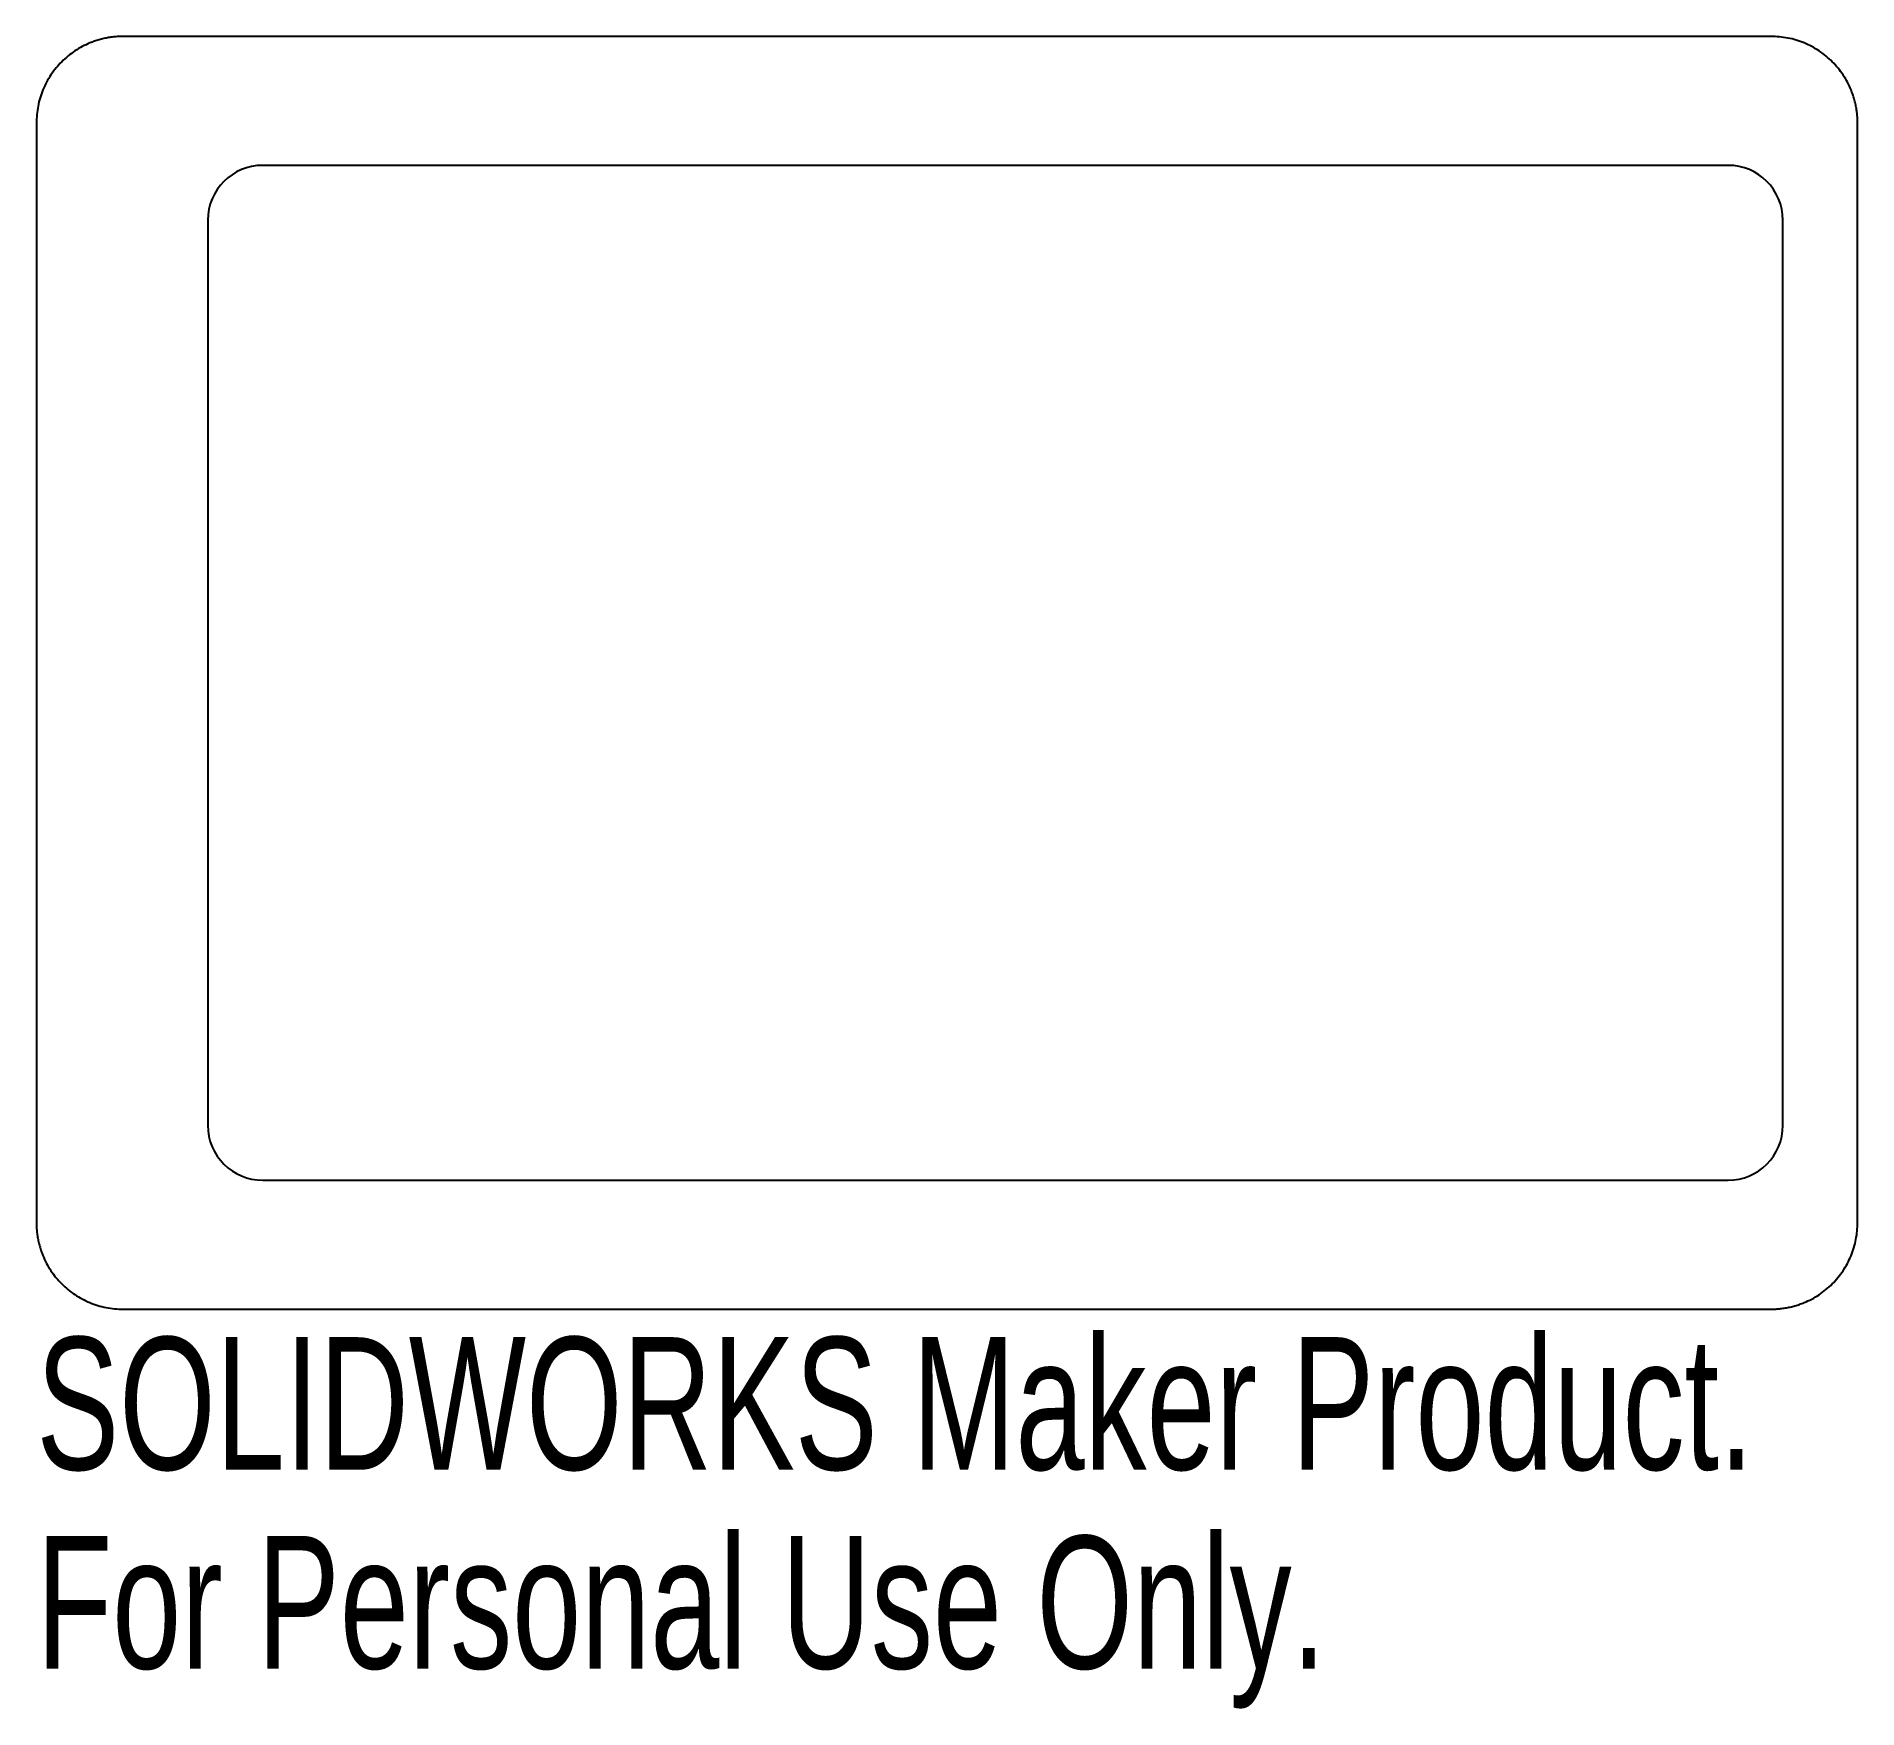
# Model space of a CAD drawing. Header units: millimetres. Extents: x -14.6 to 51.8, y -34.4 to 26.6.
import ezdxf

# ---------------------------------------------------------------- set-up
doc = ezdxf.new("R2010")
doc.units = ezdxf.units.MM
doc.styles.add('SLDTEXTSTYLE0', font='TXT', dxfattribs={"width": 0.7})

msp = doc.modelspace()

# ---------------------------------------------------------------- linework, layer by layer
at = {"color": 7, "linetype": 'Continuous', "lineweight": 25}
for p, q in [((48.628, 26.557), (-11.446, 26.557)), ((-14.609, 23.394), (-14.609, -16.68)), ((51.791, -16.68), (51.791, 23.394)), ((47.07, 21.857), (-6.359, 21.857)), ((-8.359, 19.857), (-8.359, -13.143)), ((49.07, -13.143), (49.07, 19.857)), ((-6.359, -15.143), (47.07, -15.143)), ((-11.446, -19.843), (48.628, -19.843))]:
    msp.add_line(p, q, dxfattribs=at)
for centre, start, end in [((-6.359, 19.857), 90, 180), ((47.07, 19.857), 0, 90), ((-6.359, -13.143), 180, 270), ((47.07, -13.143), 270, 0)]:
    msp.add_arc(centre, 2, start, end, dxfattribs=at)
for points in [[(-11.446, 26.557), (-11.506, 26.556), (-11.625, 26.554), (-11.803, 26.539), (-11.978, 26.515), (-12.152, 26.481), (-12.323, 26.437), (-12.493, 26.383), (-12.797, 26.268), (-13.218, 26.046), (-13.7, 25.65), (-14.097, 25.169), (-14.34, 24.708), (-14.479, 24.318), (-14.554, 24.016), (-14.6, 23.707), (-14.606, 23.499), (-14.609, 23.394)], [(51.791, 23.394), (51.79, 23.454), (51.788, 23.573), (51.773, 23.751), (51.749, 23.926), (51.715, 24.1), (51.671, 24.271), (51.618, 24.44), (51.503, 24.745), (51.281, 25.166), (50.884, 25.648), (50.403, 26.045), (49.942, 26.288), (49.552, 26.427), (49.25, 26.502), (48.941, 26.548), (48.733, 26.554), (48.628, 26.557)], [(-14.609, -16.68), (-14.608, -16.74), (-14.606, -16.86), (-14.591, -17.037), (-14.567, -17.213), (-14.533, -17.386), (-14.489, -17.558), (-14.436, -17.727), (-14.32, -18.031), (-14.099, -18.453), (-13.702, -18.934), (-13.221, -19.331), (-12.76, -19.574), (-12.37, -19.714), (-12.068, -19.788), (-11.759, -19.835), (-11.551, -19.84), (-11.446, -19.843)], [(48.628, -19.843), (48.688, -19.842), (48.807, -19.84), (48.985, -19.825), (49.161, -19.801), (49.334, -19.767), (49.505, -19.723), (49.675, -19.67), (49.979, -19.555), (50.401, -19.333), (50.882, -18.937), (51.279, -18.455), (51.522, -17.994), (51.661, -17.604), (51.736, -17.302), (51.783, -16.993), (51.788, -16.785), (51.791, -16.68)]]:
    msp.add_open_spline(points, degree=3, knots=[0, 0, 0, 0, 0.036134, 0.071953, 0.107566, 0.143086, 0.178623, 0.214292, 0.250201, 0.375034, 0.49976, 0.624349, 0.749269, 0.812038, 0.874346, 0.936799, 1, 1, 1, 1], dxfattribs=at)

# ---------------------------------------------------------------- texts
at = {"color": 7, "linetype": 'Continuous', "char_height": 4.83362, "attachment_point": 1, "style": 'SLDTEXTSTYLE0'}
for s, insert in [('SOLIDWORKS Maker Product.', (-14.609, -20.863)), ('For Personal Use Only.', (-14.609, -28.113))]:
    msp.add_mtext(s, dxfattribs=dict(at, insert=insert))

doc.saveas('drawing.dxf')
